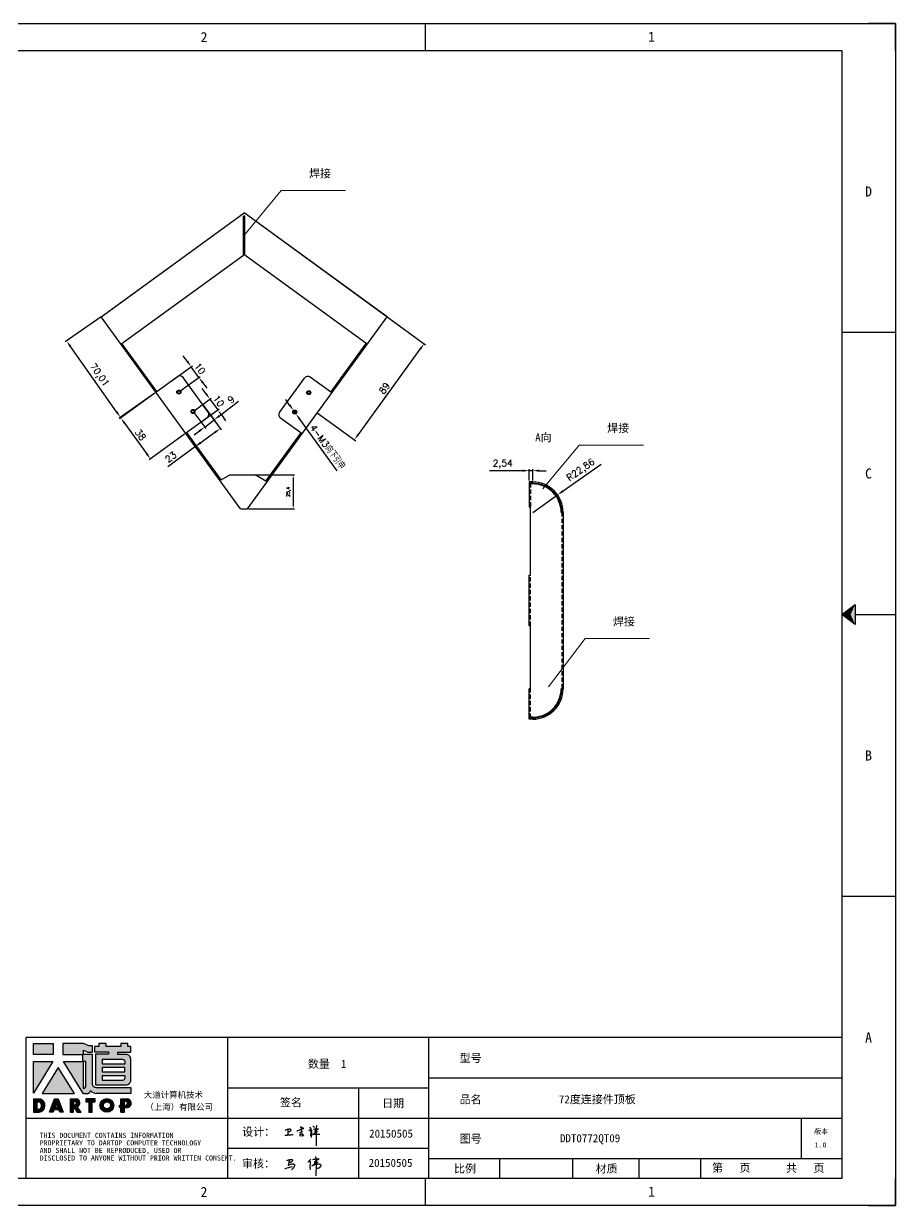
# Model space of a CAD drawing. Header units: millimetres. Extents: x -13830 to 10007, y -16942 to 55335.
# Drawn here: x -3535 to -2881, y 17482 to 18368 of the extents above; entities that cross this region are included whole.
import ezdxf
from ezdxf.enums import TextEntityAlignment as Align

# ---------------------------------------------------------------- set-up
doc = ezdxf.new("R2010")
doc.units = ezdxf.units.MM
doc.linetypes.add('DOT', pattern=[0.25, 0, -0.25])
doc.linetypes.add('HIDDEN2', pattern=[4.7625, 3.175, -1.5875])
for name, color, linetype in [('4', 7, 'Continuous'), ('hidden', 3, 'HIDDEN2'), ('print', 30, 'Continuous')]:
    doc.layers.add(name, color=color, linetype=linetype)
doc.layers.add('dim', color=2, linetype='Continuous', lineweight=9)
doc.styles.add('Dartop', font='')
doc.styles.add('hzHT', font='simhei.ttf')
doc.styles.get("Standard").update_dxf_attribs({"font": 'txt', "bigfont": 'gbcbig.shx'})
doc.styles.get('Dartop').set_extended_font_data('FangSong_GB2312')
doc.dimstyles.new('0.5small', dxfattribs={"dimtxt": 2.5, "dimasz": 2.5, "dimexe": 1, "dimexo": 1, "dimgap": 2, "dimtad": 1, "dimtxsty": 'Standard', "dimcen": 2.5, "dimadec": 0, "dimazin": 0, "dimtfac": 1, "dimtmove": 0, "dimatfit": 3, "dimfxl": 0, "dimarcsym": 0})
doc.dimstyles.new('small', dxfattribs={"dimtxt": 5, "dimasz": 5, "dimexe": 1.25, "dimexo": 1, "dimgap": 2, "dimtad": 1, "dimtxsty": 'Standard', "dimcen": 2.5, "dimadec": 0, "dimazin": 0, "dimtfac": 1, "dimtmove": 0, "dimatfit": 3, "dimfxl": 0, "dimarcsym": 0})

# ---------------------------------------------------------------- blocks, each defined once
blk = doc.blocks.new('*U4')
at = {"color": 254, "linetype": 'Continuous', "extrusion": (0, 0, -1)}
for points in [[(-33.167, 11), (-33, 11), (-33.25, 11.188)], [(-33.167, 11), (-33.25, 11.188), (-33.25, 10.812)], [(-33.167, 11), (-33.25, 10.812), (-33, 11)]]:
    blk.add_solid(points, dxfattribs=at)
blk = doc.blocks.new('dadao')
for p, q in [((48, 19.2), (44.9, 10.4)), ((44.9, 10.4), (51.2, 10.4)), ((51.2, 10.4), (48, 19.2))]:
    blk.add_line(p, q)
for points in [[(41.8, 121.6), (41.8, 143.7), (-0.4, 143.7), (-0.4, 121.6), (41.8, 121.6)], [(104.8, 122), (104.8, 130.3), (114.1, 126.3), (124.2, 126.3), (124.2, 139.6), (115.9, 139.6), (105.1, 143.9), (61.5, 143.9)], [(61.7, 144), (61.7, 121.3), (103.9, 121.3)], [(113.4, 38.7), (105.1, 38.7), (63, 106.5), (103.9, 106.5), (103.9, 120.9), (103.9, 121.3)], [(109.7, 53.6), (109.7, 106.2), (104.3, 106.2), (104.3, 50.4), (106.6, 50.4)], [(144.6, 94.4), (144.6, 84.8), (192, 84.8), (192, 94.1), (144.9, 94.1)], [(0, 28), (0, 0), (11.8, 0)], [(0.1, 28), (14, 28)], [(76.8, 28.2), (76.8, 0), (84.1, 0), (84.1, 11.1), (91.6, -0.1), (100.3, -0.1), (91.7, 11.1)], [(76.8, 28.2), (90.6, 28.2)], [(120.2, 45), (119.5, 45), (119.5, 44.6)], [(183.7, 0), (183.7, 9.6), (180.6, 9.6), (180.6, 14.9), (183.8, 14.9), (183.8, 28.1), (196.1, 28.1), (196.5, 28.1)], [(7.1, 21.8), (7.1, 6.1), (12, 6.1)], [(7.1, 21.8), (11.4, 21.8)], [(84, 22.7), (84, 15.3), (87.2, 15.3)], [(84, 22.7), (87.3, 22.7)], [(183.7, 0), (190.9, 0), (190.9, 9.6), (198.8, 9.6)], [(194.9, 22.3), (190.8, 22.3), (190.8, 15), (194.4, 15)]]:
    blk.add_lwpolyline(points)
blk.add_lwpolyline([(137.1, 144.2), (137.1, 137.9), (128.3, 137.9), (128.3, 126.5), (157.3, 126.5), (157.3, 121.5), (130.3, 121.5), (130.3, 57.5), (194.4, 57.5, 0.414214), (204.4, 67.5), (204.4, 111.3, 0.414214), (194.4, 121.3), (177.5, 121.3), (177.5, 126.3), (204.7, 126.3), (204.7, 137.7), (198.2, 137.7), (198.2, 143.9), (183.3, 143.9), (183.3, 138), (153, 138), (153, 144.2), (137.1, 144.2)], format="xyb", close=True)
for points in [[(-0.3, 106.2), (40.4, 106.2), (-0.3, 39.7), (-0.3, 106.2)], [(51.7, 94.1), (18.4, 39.3), (86.2, 39.3)], [(43.8, 28.2), (51.8, 28.2), (62.6, -0.1), (55, -0.1), (53.2, 5), (42.9, 5), (41.1, 0), (33.6, 0)], [(110, 28.1), (110, 21.9), (116, 21.9), (116, -0.1), (123.2, -0.1), (123.2, 22), (129.2, 22), (129.2, 28.1), (110, 28.1)]]:
    blk.add_lwpolyline(points, close=True)
for points in [[(104.8, 122), (123.4, 122), (123.4, 60, 0.414214), (131.4, 52), (204.8, 52), (204.8, 39.1), (131.7, 39.1)], [(144.3, 110.8), (144.3, 101.8), (192.3, 101.8), (192.3, 105.5, 0.414214), (187.3, 110.5), (144.3, 110.5)], [(144.6, 77), (144.6, 67.5), (187.6, 67.5, 0.414214), (192.6, 72.5), (192.6, 76.4), (144.6, 76.4)]]:
    blk.add_lwpolyline(points, format="xyb")
for radius in [14.5, 7.44]:
    blk.add_circle((154.2, 14.2), radius)
for centre, radius, start, end in [((99.2, 60.7), 12.6, 305.6399, 325.969), ((9.6, 14.2), 14.4, 278.6604, 72.3203), ((88.6, 19.4), 8.95, 290.6073, 77.2124), ((111.6, 46.7), 8.19, 282.9811, 347.6627), ((136, 61.7), 22.9, 226.7358, 259.3209), ((195.7, 18.6), 9.51, 288.8959, 85.2442), ((8.5, 13.9), 8.49, 294.2143, 69.7177), ((86.4, 19), 3.8, 282.527, 76.7196), ((193.7, 18.7), 3.8, 280.9891, 72.5513)]:
    blk.add_arc(centre, radius, start, end)
blk = doc.blocks.new('h')
for p, q in [((20773.3, -2331.8), (20775.3, -2338.7)), ((20789.1, -2340.9), (20773.5, -2331.9)), ((20775.3, -2338.7), (20775.6, -2351.2)), ((20845.7, -2343.5), (20848.4, -2353)), ((20768.1, -2360.9), (20773, -2359.1)), ((20769.5, -2366.9), (20769.8, -2370.6)), ((20769.8, -2370.6), (20770.9, -2378)), ((20770.9, -2378), (20771.5, -2370.6)), ((20772.4, -2369.3), (20774.9, -2367.8)), ((20773, -2359.1), (20784.1, -2355.2)), ((20775.6, -2351.2), (20775.5, -2357.3)), ((20782.2, -2369.2), (20780, -2377.1)), ((20780, -2377.1), (20788.3, -2371.3)), ((20780.1, -2366.4), (20780.8, -2366.4)), ((20781.9, -2367.4), (20782.2, -2369.2)), ((20848.9, -2370.3), (20847.9, -2424)), ((20848.4, -2353), (20848.9, -2370.3))]:
    blk.add_line(p, q)
for points in [[(20699.1, -2348.2, -0.029745), (20704.6, -2345.4, -0.046842), (20708.4, -2344.2, -0.00919), (20714.3, -2343, -0.018517), (20717.2, -2342.5, -0.037841), (20720.3, -2342.4, -0.039541), (20723.2, -2342.8, -0.149785), (20726, -2344.3, -0.204935), (20726.9, -2346.6, -0.074872), (20726.5, -2348.3, -0.061615), (20725.6, -2350.3, -0.034204), (20723.8, -2352.6, -0.045776), (20722.3, -2354.1, -0.054985), (20720.4, -2355.3, -0.036348), (20717.3, -2356.5, -0.067752), (20715.7, -2356.8, -0.043553), (20713.2, -2356.7)], [(20755, -2351.9, -0.024077), (20759.9, -2350.1, -0.013147), (20768.7, -2346.5, -0.00522), (20775.4, -2344.1, -0.018517), (20777.3, -2343.4, -0.008274), (20786.3, -2341, -0.039541), (20788.3, -2340.8, -0.079216), (20789.4, -2341, -0.204935)], [(20816.8, -2335, -0.053561), (20819.6, -2336.1, -0.075272), (20821.3, -2337.3, -0.005295), (20822.5, -2338.5, -0.009337), (20823.1, -2339.1, -0.026146), (20823.7, -2339.8, -0.016644), (20824.5, -2340.9)], [(20832.1, -2329.2, -0.053561), (20834.9, -2330.3, -0.075272), (20836.7, -2331.5, -0.005295), (20837.8, -2332.6, -0.009337), (20838.5, -2333.3, -0.026146), (20839, -2334, -0.016644), (20839.8, -2335.1)], [(20836, -2343.7, -0.02797), (20842.1, -2342.6, -0.048868), (20845.6, -2342.2, -0.00919), (20851.1, -2341.4, -0.018517), (20853.9, -2341.1, -0.037841), (20856.7, -2341.2, -0.039541), (20859.4, -2341.6, -0.018282), (20840.6, -2354.7, -0.000937)], [(20847.6, -2340.2, 0.021784), (20849.6, -2335.9, 0.028296), (20850.8, -2332.4, 0.008136), (20851.9, -2328.2, 0.028913), (20852.2, -2327, 0.08193), (20852.1, -2325.9, 0.075058), (20851.7, -2324.7, 0.275043)], [(20696.6, -2372.4, 0.002073), (20710.6, -2371.9, 0.016137), (20719.6, -2371.3, 0.008314), (20736.9, -2369.3)], [(20813.5, -2350.1, 0.007348), (20815.9, -2348.7, 0.008421), (20818, -2347.3, 0.009459), (20819.7, -2346.2, -0.016325), (20820.7, -2345.5, -0.173771), (20821.8, -2345.3, -0.085159), (20823.9, -2346, -0.125883), (20826, -2347.9, -0.160659), (20826.6, -2350.1, -0.010447), (20826.5, -2352.3, -0.008247), (20826.2, -2355.1, -0.002698), (20825.3, -2374, 0.001562), (20823.9, -2383.7, 0.016137)]]:
    blk.add_lwpolyline(points, format="xyb")
for points in [[(20711.3, -2343.5), (20711.3, -2343.5), (20711.5, -2355.8), (20710.7, -2368), (20710.6, -2371.9)], [(20821.5, -2350.6), (20822.4, -2359.2), (20822.2, -2364.9), (20821.7, -2369), (20821.3, -2376.3), (20823.6, -2368.5), (20827.2, -2366.3), (20829.5, -2366.3)], [(20840.6, -2354.7), (20850, -2354.7), (20855, -2354.3), (20845.9, -2361.1), (20840.5, -2364), (20833, -2367.5), (20863.2, -2367.4), (20865.9, -2367.3)]]:
    blk.add_lwpolyline(points)
for centre, radius, start, end in [((20773.7, -2371.2), 2.3, 121.9907, 163.6016), ((20787.5, -2406), 40.3, 100.6183, 108.2482), ((20780.8, -2367.6), 1.15, 9.4675, 90)]:
    blk.add_arc(centre, radius, start, end)
blk = doc.blocks.new('*D12')
at = {"layer": 'Defpoints', "color": 0}
for p in [(-3476.13, 18149.12), (-3502.74, 18130.36), (-3435.79, 18091.9)]:
    blk.add_point(p, dxfattribs=at)
at = {"layer": 'dim', "color": 0, "lineweight": -2}
for p, q in [((-3476.94, 18148.54), (-3503.76, 18129.64)), ((-3465.28, 18077.23), (-3499.86, 18126.27)), ((-3436.61, 18091.32), (-3463.42, 18072.42))]:
    blk.add_line(p, q, dxfattribs=at)
at = {"layer": 'dim', "color": 0}
for points in [[(-3499.18, 18126.75), (-3500.54, 18125.79), (-3502.74, 18130.36)], [(-3464.6, 18077.71), (-3465.96, 18076.75), (-3462.4, 18073.14)]]:
    blk.add_solid(points, dxfattribs=at)
at = {"layer": 'dim', "color": 0, "insert": (-3478.55, 18104.58), "char_height": 5, "attachment_point": 5, "rotation": 305.18152}
blk.add_mtext('70,01', dxfattribs=at)
blk = doc.blocks.new('*D13')
at = {"layer": 'Defpoints', "color": 0}
for p in [(-3435.79, 18091.9), (-3413.45, 18061.16), (-3439.82, 18042)]:
    blk.add_point(p, dxfattribs=at)
at = {"layer": 'dim', "color": 0, "lineweight": -2}
for p, q in [((-3436.6, 18091.31), (-3463.17, 18072.01)), ((-3459.22, 18068.7), (-3442.76, 18046.05)), ((-3414.26, 18060.57), (-3440.83, 18041.27))]:
    blk.add_line(p, q, dxfattribs=at)
at = {"layer": 'dim', "color": 0}
for points in [[(-3458.54, 18069.19), (-3459.89, 18068.21), (-3462.16, 18072.74)], [(-3442.09, 18046.54), (-3443.43, 18045.56), (-3439.82, 18042)]]:
    blk.add_solid(points, dxfattribs=at)
at = {"layer": 'dim', "color": 0, "insert": (-3447.35, 18060.02), "char_height": 5, "attachment_point": 5, "rotation": 305.99997}
blk.add_mtext('38', dxfattribs=at)
blk = doc.blocks.new('*D14')
at = {"layer": 'Defpoints', "color": 0}
for p in [(-3394.85, 18074.68), (-3387.57, 18064.66), (-3413.45, 18061.16)]:
    blk.add_point(p, dxfattribs=at)
at = {"layer": 'dim', "color": 0, "lineweight": -2}
for p, q in [((-3394.26, 18073.87), (-3386.83, 18063.65)), ((-3412.87, 18060.35), (-3405.43, 18050.12)), ((-3391.61, 18061.72), (-3402.13, 18054.07)), ((-3406.17, 18051.13), (-3426.93, 18036.04))]:
    blk.add_line(p, q, dxfattribs=at)
at = {"layer": 'dim', "color": 0}
for points in [[(-3392.1, 18062.39), (-3391.12, 18061.04), (-3387.57, 18064.66)], [(-3402.62, 18054.75), (-3401.64, 18053.4), (-3406.17, 18051.13)]]:
    blk.add_solid(points, dxfattribs=at)
at = {"layer": 'dim', "color": 0, "insert": (-3424.59, 18043.31), "char_height": 5, "attachment_point": 5, "rotation": 36.0123}
blk.add_mtext('23', dxfattribs=at)
blk = doc.blocks.new('*D15')
at = {"layer": 'Defpoints', "color": 0}
for p in [(-3400.8, 18082.93), (-3407.98, 18077.49), (-3391.99, 18071.29)]:
    blk.add_point(p, dxfattribs=at)
at = {"layer": 'dim', "color": 0, "lineweight": -2}
for p, q in [((-3400.2, 18082.13), (-3391.24, 18070.3)), ((-3388.01, 18074.31), (-3373.7, 18085.15)), ((-3407.37, 18076.69), (-3398.41, 18064.86)), ((-3399.16, 18065.86), (-3391.99, 18071.29)), ((-3403.15, 18062.84), (-3407.14, 18059.82))]:
    blk.add_line(p, q, dxfattribs=at)
at = {"layer": 'dim', "color": 0}
for points in [[(-3388.51, 18074.98), (-3387.5, 18073.65), (-3391.99, 18071.29)], [(-3403.65, 18063.5), (-3402.65, 18062.18), (-3399.16, 18065.86)]]:
    blk.add_solid(points, dxfattribs=at)
at = {"layer": 'dim', "color": 0, "insert": (-3379.34, 18086.52), "char_height": 5, "attachment_point": 5, "rotation": 37.14612}
blk.add_mtext('9', dxfattribs=at)
blk = doc.blocks.new('*D16')
at = {"layer": 'Defpoints', "color": 0, "transparency": 16777216}
for p in [(-3134.37, 18014.95), (-3153.09, 18001.83)]:
    blk.add_point(p, dxfattribs=at)
at = {"layer": 'dim', "color": 0, "lineweight": -2, "transparency": 16777216}
for p, q in [((-3101.75, 18037.81), (-3130.28, 18017.82)), ((-3153.09, 18001.83), (-3134.37, 18014.95))]:
    blk.add_line(p, q, dxfattribs=at)
at = {"layer": 'dim', "color": 0, "transparency": 16777216}
blk.add_solid([(-3130.75, 18018.5), (-3129.8, 18017.14), (-3134.37, 18014.95)], dxfattribs=at)
at = {"layer": 'dim', "color": 0, "transparency": 16777216, "insert": (-3116.79, 18033.28), "char_height": 5, "attachment_point": 5, "rotation": 35.02632}
blk.add_mtext('R22,86', dxfattribs=at)
blk = doc.blocks.new('*D17')
at = {"layer": 'Defpoints', "color": 0, "transparency": 16777216}
for p in [(-3155.63, 18033.11), (-3155.63, 18024.69), (-3153.09, 18024.69)]:
    blk.add_point(p, dxfattribs=at)
at = {"layer": 'dim', "color": 0, "lineweight": -2, "transparency": 16777216}
for p, q in [((-3160.63, 18033.11), (-3185.46, 18033.11)), ((-3155.63, 18025.69), (-3155.63, 18034.36)), ((-3153.09, 18033.11), (-3155.63, 18033.11)), ((-3153.09, 18025.69), (-3153.09, 18034.36)), ((-3148.09, 18033.11), (-3143.09, 18033.11))]:
    blk.add_line(p, q, dxfattribs=at)
at = {"layer": 'dim', "color": 0, "transparency": 16777216}
for points in [[(-3160.63, 18033.94), (-3160.63, 18032.28), (-3155.63, 18033.11)], [(-3148.09, 18033.94), (-3148.09, 18032.28), (-3153.09, 18033.11)]]:
    blk.add_solid(points, dxfattribs=at)
at = {"layer": 'dim', "color": 0, "transparency": 16777216, "insert": (-3175.55, 18038.03), "char_height": 5, "attachment_point": 5}
blk.add_mtext('2,54', dxfattribs=at)
blk = doc.blocks.new('*D192')
at = {"layer": 'Defpoints', "color": 0}
for p in [(-3407.98, 18077.49), (-3389.36, 18078.66), (-3402.1, 18069.41)]:
    blk.add_point(p, dxfattribs=at)
at = {"layer": 'dim', "color": 0, "lineweight": -2}
for p, q in [((-3398.17, 18090.79), (-3401.11, 18094.84)), ((-3407.17, 18078.08), (-3394.22, 18087.48)), ((-3395.23, 18086.75), (-3389.36, 18078.66)), ((-3401.29, 18069.99), (-3388.35, 18079.4)), ((-3386.42, 18074.62), (-3383.48, 18070.57))]:
    blk.add_line(p, q, dxfattribs=at)
at = {"layer": 'dim', "color": 0}
for points in [[(-3397.5, 18091.28), (-3398.85, 18090.3), (-3395.23, 18086.75)], [(-3385.75, 18075.11), (-3387.09, 18074.13), (-3389.36, 18078.66)]]:
    blk.add_solid(points, dxfattribs=at)
at = {"layer": 'dim', "color": 0, "insert": (-3388.66, 18085.35), "char_height": 5, "attachment_point": 5, "rotation": 305.99997}
blk.add_mtext('10', dxfattribs=at)
blk = doc.blocks.new('*D193')
at = {"layer": 'Defpoints', "color": 0}
for p in [(-3409.33, 18111.12), (-3424.44, 18100.15), (-3418.56, 18092.05)]:
    blk.add_point(p, dxfattribs=at)
at = {"layer": 'dim', "color": 0, "lineweight": -2}
for p, q in [((-3412.27, 18115.17), (-3415.21, 18119.21)), ((-3423.63, 18100.74), (-3408.32, 18111.86)), ((-3403.45, 18103.03), (-3409.33, 18111.12)), ((-3417.75, 18092.64), (-3402.44, 18103.77)), ((-3400.51, 18098.99), (-3397.57, 18094.94))]:
    blk.add_line(p, q, dxfattribs=at)
at = {"layer": 'dim', "color": 0}
for points in [[(-3411.59, 18115.66), (-3412.94, 18114.68), (-3409.33, 18111.12)], [(-3399.84, 18099.48), (-3401.18, 18098.5), (-3403.45, 18103.03)]]:
    blk.add_solid(points, dxfattribs=at)
at = {"layer": 'dim', "color": 0, "insert": (-3402.75, 18109.72), "char_height": 5, "attachment_point": 5, "rotation": 305.99997}
blk.add_mtext('10', dxfattribs=at)
blk = doc.blocks.new('*D195')
at = {"layer": 'Defpoints', "color": 0}
for p in [(-3361.37, 18029.93), (-3367.22, 18004.53), (-3332.81, 18004.53)]:
    blk.add_point(p, dxfattribs=at)
at = {"layer": 'dim', "color": 0, "lineweight": -2}
for p, q in [((-3360.37, 18029.93), (-3331.81, 18029.93)), ((-3332.81, 18027.43), (-3332.81, 18007.03)), ((-3366.22, 18004.53), (-3331.81, 18004.53))]:
    blk.add_line(p, q, dxfattribs=at)
at = {"layer": 'dim', "color": 0}
for points in [[(-3333.23, 18027.43), (-3332.4, 18027.43), (-3332.81, 18029.93)], [(-3333.23, 18007.03), (-3332.4, 18007.03), (-3332.81, 18004.53)]]:
    blk.add_solid(points, dxfattribs=at)
at = {"layer": 'dim', "color": 0, "insert": (-3336.27, 18017.23), "char_height": 2.5, "attachment_point": 5, "rotation": 90}
blk.add_mtext('25,4', dxfattribs=at)
blk = doc.blocks.new('*D214')
at = {"layer": 'Defpoints', "color": 0}
for p in [(-3263.18, 18149.12), (-3234.5, 18128.28), (-3315.49, 18077.12)]:
    blk.add_point(p, dxfattribs=at)
at = {"layer": 'dim', "color": 0, "lineweight": -2}
for p, q in [((-3262.37, 18148.53), (-3233.49, 18127.55)), ((-3283.88, 18060.33), (-3237.44, 18124.24)), ((-3314.68, 18076.53), (-3285.8, 18055.55))]:
    blk.add_line(p, q, dxfattribs=at)
at = {"layer": 'dim', "color": 0}
for points in [[(-3238.11, 18124.73), (-3236.77, 18123.75), (-3234.5, 18128.28)], [(-3284.55, 18060.81), (-3283.2, 18059.84), (-3286.81, 18056.28)]]:
    blk.add_solid(points, dxfattribs=at)
at = {"layer": 'dim', "color": 0, "insert": (-3264.3, 18094.93), "char_height": 5, "attachment_point": 5, "rotation": 54.00003}
blk.add_mtext('89', dxfattribs=at)
blk = doc.blocks.new('*D215')
at = {"layer": 'Defpoints', "color": 0}
for p in [(-3332.5, 18078.3), (-3330.75, 18075.87)]:
    blk.add_point(p, dxfattribs=at)
at = {"layer": 'dim', "color": 0, "lineweight": -2}
for p, q in [((-3335.43, 18082.36), (-3338.36, 18086.41)), ((-3332.5, 18078.3), (-3330.75, 18075.87)), ((-3299.72, 18032.89), (-3327.82, 18071.82))]:
    blk.add_line(p, q, dxfattribs=at)
at = {"layer": 'dim', "color": 0}
for points in [[(-3334.75, 18082.84), (-3336.1, 18081.87), (-3332.5, 18078.3)], [(-3327.14, 18072.3), (-3328.49, 18071.33), (-3330.75, 18075.87)]]:
    blk.add_solid(points, dxfattribs=at)
at = {"layer": 'dim', "color": 0, "insert": (-3307.03, 18050.94), "char_height": 5, "attachment_point": 5, "rotation": 305.82696}
blk.add_mtext('4-M3向下引申', dxfattribs=at)

msp = doc.modelspace()

# ---------------------------------------------------------------- hatches: boundary and pattern name
for points in [[(-3512.667, 17603.291), (-3527.734, 17603.291), (-3527.734, 17595.419), (-3512.667, 17595.419)], [(-3513.152, 17589.911), (-3527.694, 17589.911), (-3527.694, 17566.168)], [(-3509.121, 17585.602), (-3521.008, 17566.01), (-3496.802, 17566.01)], [(-3481.432, 17562.001), (-3488.312, 17562.001), (-3488.312, 17559.818), (-3486.165, 17559.818), (-3486.165, 17551.954), (-3483.595, 17551.954), (-3483.595, 17559.823), (-3481.432, 17559.823)]]:
    msp.add_hatch(color=0).paths.add_polyline_path(points)
h = msp.add_hatch(color=0)
h.paths.add_polyline_path([(-3490.15, 17598.507), (-3486.824, 17597.07), (-3483.229, 17597.07), (-3483.229, 17601.828), (-3486.195, 17601.828), (-3490.06, 17603.355), (-3505.547, 17603.355), (-3505.547, 17595.307), (-3490.478, 17595.307), (-3490.478, 17595.144), (-3490.478, 17590.001), (-3505.091, 17590.001), (-3490.061, 17565.813), (-3487.084, 17565.813, 0.2793748), (-3484.912, 17567.926), (-3484.912, 17568.037), (-3484.649, 17568.037, 0.1431454), (-3480.552, 17565.952), (-3454.435, 17565.952), (-3454.435, 17570.539), (-3480.663, 17570.539, -0.4142136), (-3483.52, 17573.396), (-3483.52, 17595.561), (-3490.15, 17595.561)])
h.paths.add_polyline_path([(-3490.326, 17589.898), (-3488.411, 17589.898), (-3488.411, 17571.125, -0.0889357), (-3489.521, 17569.983), (-3490.333, 17569.983)], flags=16)
h = msp.add_hatch(color=0)
h.paths.add_polyline_path([(-3454.48, 17601.162), (-3456.804, 17601.162), (-3456.804, 17603.373), (-3462.115, 17603.373), (-3462.115, 17601.273), (-3472.959, 17601.273), (-3472.959, 17603.483), (-3478.638, 17603.483), (-3478.638, 17601.232), (-3481.776, 17601.232), (-3481.776, 17597.157), (-3471.42, 17597.157), (-3471.42, 17595.354), (-3481.07, 17595.354), (-3481.07, 17572.534), (-3458.162, 17572.534, 0.4142136), (-3454.591, 17576.105), (-3454.591, 17591.733, 0.4142136), (-3458.162, 17595.304), (-3464.218, 17595.304), (-3464.218, 17597.073), (-3454.48, 17597.073)])
h.paths.add_polyline_path([(-3460.692, 17591.435, -0.4142136), (-3458.906, 17589.65), (-3458.906, 17588.34), (-3476.057, 17588.34), (-3476.057, 17591.435)], flags=16)
h.paths.add_polyline_path([(-3459.017, 17585.577), (-3459.017, 17582.261), (-3475.946, 17582.261), (-3475.946, 17585.577)], flags=16)
h.paths.add_polyline_path([(-3458.796, 17579.277), (-3458.796, 17577.857, -0.4142136), (-3460.581, 17576.071), (-3475.946, 17576.071), (-3475.946, 17579.277)], flags=16)
h = msp.add_hatch(color=0)
h.paths.add_polyline_path([(-3522.598, 17561.965), (-3527.587, 17561.965), (-3527.587, 17551.983), (-3523.385, 17551.983, 0.7930159)])
h.paths.add_polyline_path([(-3523.311, 17554.169), (-3525.055, 17554.169), (-3525.055, 17559.779), (-3523.504, 17559.779, -0.6713609)], flags=16)
h = msp.add_hatch(color=0)
h.paths.add_polyline_path([(-3509.083, 17562.047), (-3511.93, 17562.047), (-3515.591, 17551.973), (-3512.895, 17551.973), (-3512.26, 17553.758), (-3508.606, 17553.758), (-3507.958, 17551.951), (-3505.24, 17551.951)])
h.paths.add_polyline_path([(-3509.305, 17555.683), (-3511.568, 17555.683), (-3510.457, 17558.848)], flags=16)
h = msp.add_hatch(color=0)
h.paths.add_polyline_path([(-3495.244, 17562.04), (-3500.151, 17562.04), (-3500.151, 17551.967), (-3497.558, 17551.967), (-3497.558, 17555.96), (-3494.893, 17551.931), (-3491.759, 17551.931), (-3494.827, 17555.935, 0.7440549)])
h.paths.add_polyline_path([(-3497.581, 17557.451), (-3497.581, 17560.096), (-3496.422, 17560.096, -0.796809), (-3496.44, 17557.451)], flags=16)
h = msp.add_hatch(color=0)
h.paths.add_polyline_path([(-3477.693, 17557.04, 1), (-3467.35, 17557.04, 1)])
h.paths.add_polyline_path([(-3469.864, 17557.04, -1), (-3475.178, 17557.04, -1)], flags=16)
h = msp.add_hatch(color=0)
h.paths.add_polyline_path([(-3457.429, 17562.016), (-3457.577, 17562.016), (-3461.952, 17562.016), (-3461.952, 17557.315), (-3463.112, 17557.315), (-3463.112, 17555.407), (-3461.97, 17555.407), (-3461.97, 17551.985), (-3459.417, 17551.985), (-3459.417, 17555.42), (-3456.611, 17555.42, 0.8123038)])
h.paths.add_polyline_path([(-3459.455, 17557.328), (-3459.455, 17559.958), (-3458.002, 17559.958, -0.7782134), (-3458.15, 17557.328)], flags=16)

# ---------------------------------------------------------------- linework, layer by layer
at = {"color": 0, "linetype": 'DOT'}
for p, q in [((-4160.715, 18368.406), (-2901.129, 18368.406)), ((-2880.985, 18348.262), (-2880.985, 17502.213)), ((-2901.129, 17482.069), (-4160.715, 17482.069))]:
    msp.add_line(p, q, dxfattribs=at)
at = {"color": 0}
for p, q in [((-3233.505, 18348.262), (-3233.505, 18368.406)), ((-2880.985, 18368.406), (-2901.129, 18368.406)), ((-2880.985, 18348.262), (-2880.985, 18368.406)), ((-4120.427, 18348.262), (-2921.273, 18348.262)), ((-2921.273, 18348.262), (-2921.273, 17502.213)), ((-2880.985, 18136.75), (-2921.273, 18136.75)), ((-2911.201, 17925.237), (-2880.985, 17925.237)), ((-2880.985, 17713.725), (-2921.273, 17713.725)), ((-2921.273, 17607.969), (-3533.147, 17607.969)), ((-3533.147, 17502.213), (-3533.147, 17607.969)), ((-3382.067, 17607.969), (-3382.067, 17502.213)), ((-3230.987, 17502.213), (-3230.987, 17607.969)), ((-3230.987, 17577.753), (-2921.273, 17577.753)), ((-3382.067, 17570.199), (-3230.987, 17570.199)), ((-3283.865, 17570.199), (-3283.865, 17502.213)), ((-3533.147, 17547.537), (-3382.067, 17547.537)), ((-3382.067, 17547.537), (-2921.273, 17547.537)), ((-2951.489, 17517.321), (-2951.489, 17547.537)), ((-3382.067, 17524.875), (-3230.987, 17524.875)), ((-3230.987, 17517.321), (-2921.273, 17517.321)), ((-3177.833, 17502.213), (-3177.833, 17517.321)), ((-3123.055, 17502.213), (-3123.055, 17517.321)), ((-3073.256, 17502.213), (-3073.256, 17517.321)), ((-3027.029, 17502.213), (-3027.029, 17517.321)), ((-2921.273, 17502.213), (-4120.427, 17502.213)), ((-3233.505, 17482.069), (-3233.505, 17502.213)), ((-2880.985, 17482.069), (-2880.985, 17502.213)), ((-2901.129, 17482.069), (-2880.985, 17482.069))]:
    msp.add_line(p, q, dxfattribs=at)
for p, q in [((-3476.936, 18148.531), (-3369.653, 18226.476)), ((-3476.127, 18149.118), (-3369.653, 18226.476)), ((-3370.153, 18223.878), (-3369.653, 18224.166)), ((-3370.153, 18194.716), (-3370.153, 18223.878)), ((-3263.18, 18149.118), (-3369.653, 18226.476)), ((-3262.371, 18148.531), (-3369.653, 18226.476)), ((-3369.153, 18223.878), (-3369.653, 18224.166)), ((-3369.153, 18194.716), (-3369.153, 18223.878)), ((-3462.006, 18127.982), (-3370.153, 18194.716)), ((-3277.301, 18127.982), (-3369.153, 18194.716)), ((-3372.307, 18004.521), (-3476.936, 18148.531)), ((-3366.994, 18004.529), (-3262.371, 18148.531)), ((-3434.982, 18092.487), (-3461.197, 18128.569)), ((-3304.619, 18092.083), (-3278.11, 18128.569)), ((-3435.791, 18091.899), (-3419.61, 18103.655)), ((-3396.611, 18077.103), (-3415.42, 18102.991)), ((-3342.99, 18076.698), (-3324.181, 18102.587)), ((-3303.81, 18091.495), (-3319.99, 18103.251)), ((-3413.455, 18061.157), (-3397.274, 18072.913)), ((-3326.146, 18060.752), (-3342.326, 18072.508)), ((-3386.773, 18026.134), (-3412.646, 18061.745)), ((-3386.773, 18026.134), (-3412.646, 18061.745)), ((-3353.201, 18025.215), (-3326.955, 18061.34)), ((-3386.773, 18026.134), (-3380.197, 18029.931)), ((-3380.197, 18029.931), (-3361.369, 18029.931)), ((-3353.201, 18025.215), (-3361.369, 18029.931)), ((-3155.63, 18024.692), (-3155.63, 18005.692)), ((-3153.09, 18024.692), (-3155.63, 18024.692)), ((-3155.63, 18024.692), (-3155.63, 18005.692)), ((-3153.09, 18024.692), (-3155.63, 18024.692)), ((-3153.09, 18023.692), (-3154.63, 18023.692)), ((-3153.09, 18023.692), (-3154.63, 18023.692)), ((-3153.09, 18023.132), (-3154.63, 18023.132)), ((-3372.312, 18004.529), (-3366.994, 18004.529)), ((-3154.63, 17954.692), (-3154.63, 18005.692)), ((-3131.73, 18001.832), (-3131.23, 18001.832)), ((-3130.23, 18001.832), (-3130.23, 17869.472)), ((-3130.23, 18001.832), (-3130.23, 17869.472)), ((-3155.63, 17916.692), (-3155.63, 17954.692)), ((-3154.63, 17869.472), (-3154.63, 17916.692)), ((-3155.63, 17846.692), (-3155.63, 17869.472)), ((-3154.63, 17869.472), (-3155.63, 17869.472)), ((-3130.23, 17869.472), (-3131.73, 17869.472)), ((-3153.09, 17846.692), (-3155.63, 17846.692)), ((-3153.09, 17846.692), (-3155.63, 17846.692)), ((-3153.09, 17846.692), (-3155.63, 17846.692)), ((-3153.09, 17848.252), (-3154.63, 17848.252)), ((-3153.09, 17847.692), (-3154.63, 17847.692)), ((-3153.09, 17847.692), (-3154.63, 17847.692)), ((-3317.124, 17514.318), (-3315.236, 17514.318)), ((-3314.229, 17514.41), (-3316.117, 17513.117)), ((-3316.049, 17518.798), (-3315.615, 17515.177)), ((-3315.615, 17515.177), (-3315.545, 17512.504)), ((-3315.236, 17514.318), (-3314.229, 17514.41)), ((-3317.185, 17512.546), (-3318.669, 17511.743)), ((-3316.117, 17513.117), (-3317.185, 17512.546)), ((-3315.545, 17512.504), (-3315.705, 17504.184))]:
    msp.add_line(p, q)
msp.add_lwpolyline([(-2921.273, 17925.237), (-2911.201, 17932.791), (-2911.201, 17917.683), (-2921.273, 17925.237)], close=True, dxfattribs=at)
for points in [[(-3337.536, 17515.624, -0.029745), (-3336.672, 17516.057, -0.0468422), (-3336.087, 17516.245, -0.0091902), (-3335.175, 17516.429, -0.0185172), (-3334.718, 17516.496, -0.0378406), (-3334.246, 17516.511, -0.0395413), (-3333.797, 17516.455, -0.1497852), (-3333.359, 17516.216, -0.2049352), (-3333.225, 17515.869, -0.0748717), (-3333.276, 17515.595, -0.0616146), (-3333.425, 17515.292, -0.0342039), (-3333.695, 17514.936, -0.0457759), (-3333.937, 17514.704, -0.054985), (-3334.229, 17514.521, -0.0363479), (-3334.714, 17514.328, -0.0677521), (-3334.956, 17514.286, -0.0435534), (-3335.338, 17514.306)], [(-3318.05, 17516.545, -0.0279703), (-3316.83, 17516.77, -0.0488679), (-3316.123, 17516.846, -0.0091902), (-3315.01, 17517.011, -0.0185172), (-3314.454, 17517.062, -0.0378406), (-3313.884, 17517.05, -0.0395413), (-3313.346, 17516.954, -0.0182819), (-3317.124, 17514.318, -0.0009369)], [(-3318.669, 17511.743, -0.029745), (-3317.322, 17512.418, -0.0468422), (-3316.41, 17512.711, -0.0091902), (-3314.986, 17512.999, -0.0185172), (-3314.273, 17513.102, -0.0378406), (-3313.536, 17513.125, -0.0395413), (-3312.837, 17513.038, -0.1497852), (-3312.153, 17512.665, -0.2049352), (-3311.944, 17512.124, -0.0748717), (-3312.023, 17511.697, -0.0616146), (-3312.256, 17511.224, -0.0342039), (-3312.677, 17510.668, -0.0457759), (-3313.055, 17510.308, -0.054985), (-3313.511, 17510.021, -0.0363479), (-3314.267, 17509.72, -0.0677521), (-3314.645, 17509.655, -0.0435534), (-3315.241, 17509.686)]]:
    msp.add_lwpolyline(points, format="xyb")
msp.add_lwpolyline([(-3335.632, 17516.341), (-3335.632, 17516.341), (-3335.921, 17514.571), (-3336.396, 17512.907), (-3336.707, 17511.886)])
for centre, radius in [((-3418.557, 18092.054), 1.5), ((-3418.557, 18092.054), 1), ((-3321.044, 18091.649), 1.5), ((-3321.044, 18091.649), 1), ((-3407.977, 18077.491), 1.5), ((-3407.977, 18077.491), 1), ((-3331.624, 18077.087), 1.5), ((-3331.624, 18077.087), 1)]:
    msp.add_circle(centre, radius)
for centre, radius, start, end in [((-3417.847, 18101.228), 3, 35.999975, 125.999975), ((-3321.754, 18100.824), 3, 54.000025, 144.000025), ((-3399.038, 18075.34), 3, 305.999975, 35.999975), ((-3340.563, 18074.935), 3, 144.000025, 234.000025), ((-3153.09, 18001.832), 22.86, 359.999225, 90), ((-3153.09, 18001.832), 22.86, 359.999225, 90), ((-3153.09, 18001.832), 21.86, 359.999225, 90), ((-3153.09, 18001.832), 21.86, 359.999225, 90), ((-3153.03, 18001.832), 21.3, 0, 90.161397), ((-3153.09, 17869.552), 22.86, 270, 0.000775), ((-3153.09, 17869.552), 21.86, 270, 0.000775), ((-3153.03, 17869.552), 21.3, 269.838603, 0), ((-3153.09, 17869.552), 22.86, 270, 0.000775), ((-3153.09, 17869.552), 21.86, 270, 0.000775), ((-3329.114, 17527.607), 14.915, 299.265464, 300.9495), ((-3295.323, 17402.583), 115.167, 102.46592, 103.2053), ((-3373.805, 17570.253), 76.257, 313.366132, 315.296084), ((-3320.172, 17514.547), 0.488, 52.375745, 91.291159), ((-3320.339, 17514.623), 0.559, 357.196828, 33.705179), ((-3332.917, 17515.446), 13.166, 352.912546, 354.802684), ((-3327.978, 17514.997), 8.207, 354.802684, 357.196828), ((-3339.745, 17512.814), 3.193, 281.076982, 291.212632), ((-3409.946, 17797.765), 296.638, 283.91895, 284.971512), ((-3331.828, 17503.442), 9.752, 113.202449, 120.017497), ((-3334.117, 17508.781), 3.943, 102.47486, 113.202449), ((-3328.404, 17482.959), 30.39, 100.36867, 102.47486), ((-3334.752, 17511.319), 2.515, 283.816254, 294.030509), ((-3332.526, 17505.485), 7.49, 96.125337, 100.36867), ((-3334.215, 17510.075), 1.16, 294.836428, 309.901134), ((-3349.68, 17524.343), 22.192, 316.919563, 320.58866), ((-3332.925, 17509.203), 3.75, 87.457037, 96.125337), ((-3332.911, 17509.518), 3.435, 78.399567, 87.457037), ((-3337.105, 17513.562), 5.643, 324.094808, 331.378357), ((-3332.426, 17511.881), 1.022, 44.324655, 78.399567), ((-3332.725, 17511.348), 0.754, 319.573073, 337.48549), ((-3334.802, 17513.007), 3.388, 324.910666, 333.348429), ((-3333.154, 17512.392), 1.65, 326.76781, 340.871018), ((-3332.1, 17512.199), 0.567, 357.998393, 44.324655), ((-3332.654, 17512.218), 1.122, 340.871018, 357.998393), ((-3079.322, 17473.785), 243.4, 171.410173, 171.768083), ((-3749.068, 17528.381), 429.463, 357.565664, 358.057278)]:
    msp.add_arc(centre, radius, start, end)
at = {"layer": 'dim'}
for p, q in [((-3369.153, 18210.368), (-3341.727, 18243.265)), ((-3341.727, 18243.265), (-3293.448, 18243.265)), ((-3145.543, 18019.468), (-3118.116, 18052.365)), ((-3118.116, 18052.365), (-3069.837, 18052.365)), ((-3141.161, 17871.083), (-3113.734, 17907.201)), ((-3113.734, 17907.201), (-3065.455, 17907.201))]:
    msp.add_line(p, q, dxfattribs=at)
at = {"layer": 'hidden'}
for p, q in [((-3154.63, 18023.692), (-3154.63, 18005.692)), ((-3154.63, 18005.692), (-3155.63, 18005.692)), ((-3154.63, 18005.692), (-3155.63, 18005.692)), ((-3131.23, 18001.832), (-3131.23, 17869.472)), ((-3155.63, 17954.692), (-3154.63, 17954.692)), ((-3154.63, 17916.692), (-3154.63, 17954.692)), ((-3154.63, 17916.692), (-3155.63, 17916.692)), ((-3154.63, 17847.692), (-3154.63, 17869.472))]:
    msp.add_line(p, q, dxfattribs=at)
at = {"layer": 'print'}
msp.add_lwpolyline([(-4160.715, 18368.406), (-2880.985, 18368.406), (-2880.985, 17482.069), (-4160.715, 17482.069)], close=True, dxfattribs=at)

# ---------------------------------------------------------------- block references
at = {"color": 0, "linetype": 'Continuous', "xscale": 40.28805309813855, "yscale": 40.28805309813855, "zscale": 40.28805309813855}
msp.add_blockref('*U4', (-4250.778, 17482.069), dxfattribs=at)
at = {"color": 0}
for name, p, xscale, yscale, zscale in [('dadao', (-3527.587, 17551.983), 0.3570986524328962, 0.3570986524328962, 0.3570986524328962), ('h', (-6545.977, 17902.336), 0.1549482039698633, 0.1549482039698633, 0.1549482039698633)]:
    msp.add_blockref(name, p, dxfattribs=dict(at, xscale=xscale, yscale=yscale, zscale=zscale))

# ---------------------------------------------------------------- texts
for s, height, style, p in [('2', 7.554, 'Dartop', (-3399.693, 18358.334)), ('1', 7.554, 'Dartop', (-3063.874, 18358.574)), ('焊接', 6.0432, 'hzHT', (-3312.623, 18255.977)), ('D', 7.554, 'Dartop', (-2901.129, 18242.506)), ('焊接', 6.0432, 'hzHT', (-3089.013, 18065.077)), ('A向', 6.0432, 'hzHT', (-3145.058, 18058.075)), ('C', 7.554, 'Dartop', (-2901.129, 18030.994)), ('焊接', 6.0432, 'hzHT', (-3084.631, 17919.913)), ('B', 7.554, 'Dartop', (-2901.129, 17819.481)), ('A', 7.554, 'Dartop', (-2901.129, 17607.969)), ('型号', 6.0432, 'hzHT', (-3199.634, 17592.597)), ('数量  1', 6.0432, 'hzHT', (-3307.34, 17588.159)), ('签名', 6.0432, 'hzHT', (-3334.486, 17559.36)), ('日期', 6.0432, 'hzHT', (-3257.805, 17558.616)), ('品名', 6.0432, 'hzHT', (-3199.634, 17561.574)), ('72度连接件顶板', 6.0432, 'hzHT', (-3104.618, 17561.574)), ('20150505', 6.0432, 'hzHT', (-3259.356, 17535.897)), ('图号', 6.0432, 'hzHT', (-3199.634, 17532.035)), ('DDT0772QT09', 6.04321, 'hzHT', (-3110.017, 17532.43)), ('版本', 3.777, 'hzHT', (-2936.672, 17537.51)), ('1.0', 3.777, 'Dartop', (-2937.126, 17527.416)), ('20150505', 6.0432, 'hzHT', (-3259.716, 17513.969)), ('第   页', 6.0432, 'hzHT', (-3004.114, 17510.236)), ('比例', 6.0432, 'hzHT', (-3203.847, 17509.61)), ('材质', 6.0432, 'hzHT', (-3097.598, 17509.61)), ('共   页', 6.0432, 'hzHT', (-2948.602, 17510.016)), ('2', 7.554, 'Dartop', (-3399.693, 17492.141)), ('1', 7.554, 'Dartop', (-3063.874, 17492.38))]:
    msp.add_text(s, height=height, dxfattribs=dict(at, style=style)).set_placement(p, align=Align.MIDDLE_CENTER)
at = {"color": 0, "style": 'hzHT'}
for s, height, p in [('设计：', 6.0432, (-3371.095, 17534.182)), ('THIS DOCUMENT CONTAINS INFORMATION', 3.777, (-3522.95, 17532.694)), ('AND SHALL NOT BE REPRODUCED, USED OR', 3.777, (-3522.95, 17521.363)), ('PROPRIETARY TO DARTOP COMPUTER TECHNOLOGY', 3.777, (-3522.95, 17527.028)), ('DISCLOSED TO ANYONE WITHOUT PRIOR WRITTEN CONSENT.', 3.777, (-3522.95, 17515.697)), ('审核：', 6.0432, (-3371.185, 17510.384))]:
    msp.add_text(s, height=height, dxfattribs=at).set_placement(p)
at = {"layer": '4', "color": 0, "style": 'hzHT'}
for s, p in [('大道计算机技术', (-3444.832, 17562.693)), ('（上海）有限公司', (-3443.691, 17553.66))]:
    msp.add_text(s, height=4.5324, dxfattribs=at).set_placement(p)

# ---------------------------------------------------------------- dimensions: what is measured, and where the dimension line sits
at = {"layer": 'dim'}
for p1, p2, distance, picture, middle in [((-3435.791, 18091.899), (-3476.127, 18149.118), 32.56, '*D12', (-3478.552, 18104.582)), ((-3315.493, 18077.116), (-3263.18, 18149.118), -35.448, '*D214', (-3264.299, 18094.926)), ((-3418.557, 18092.054), (-3424.438, 18100.148), -18.675, '*D193', (-3402.749, 18109.723)), ((-3435.791, 18091.899), (-3413.455, 18061.157), -32.59, '*D13', (-3447.348, 18060.017)), ((-3407.9768, 18077.4914), (-3402.1019, 18069.4052), 15.7505, '*D192', (-3388.6563, 18085.3513))]:
    dim = msp.add_aligned_dim(p1=p1, p2=p2, distance=distance, dimstyle='small', override={"dimpost": '\\X'}, dxfattribs=at)
    dim.commit()
    dim.dimension.update_dxf_attribs({"geometry": picture, "text_midpoint": middle})
for base, p1, p2, angle, picture, middle in [((-3391.992, 18071.293), (-3407.977, 18077.491), (-3400.804, 18082.925), 37.146121, '*D15', (-3376.625, 18082.934)), ((-3387.565, 18064.658), (-3413.455, 18061.157), (-3394.85, 18074.68), 36.012302, '*D14', (-3421.945, 18039.668))]:
    dim = msp.add_linear_dim(base=base, p1=p1, p2=p2, angle=angle, dimstyle='small', override={"dimpost": '\\X'}, dxfattribs=at)
    dim.commit()
    dim.dimension.update_dxf_attribs({"geometry": picture, "text_midpoint": middle, "dimtype": 161})
dim = msp.add_diameter_dim_2p(p1=(-3332.502, 18078.303), p2=(-3330.746, 18075.871), text='4-M3向下引申', dimstyle='small', override={"dimpost": '\\X'}, dxfattribs=at)
dim.commit()
dim.dimension.update_dxf_attribs({"geometry": '*D215', "text_midpoint": (-3310.79, 18048.23), "dimtype": 163})
dim = msp.add_linear_dim(base=(-3155.63, 18033.109), p1=(-3153.09, 18024.692), p2=(-3155.63, 18024.692), dimstyle='small', override={"dimpost": '\\X'}, dxfattribs=at)
dim.commit()
dim.dimension.update_dxf_attribs({"geometry": '*D17', "text_midpoint": (-3175.547, 18038.026)})
dim = msp.add_radius_dim(center=(-3153.09, 18001.832), mpoint=(-3134.37, 18014.953), dimstyle='small', override={"dimpost": '\\X'}, dxfattribs=at)
dim.commit()
dim.dimension.update_dxf_attribs({"geometry": '*D16', "text_midpoint": (-3116.788, 18033.28)})
dim = msp.add_linear_dim(base=(-3332.814, 18004.529), p1=(-3361.369, 18029.931), p2=(-3367.218, 18004.529), angle=90, dimstyle='0.5small', override={"dimpost": '\\X'}, dxfattribs=at)
dim.commit()
dim.dimension.update_dxf_attribs({"geometry": '*D195', "text_midpoint": (-3336.272, 18017.23)})

doc.saveas('drawing.dxf')
